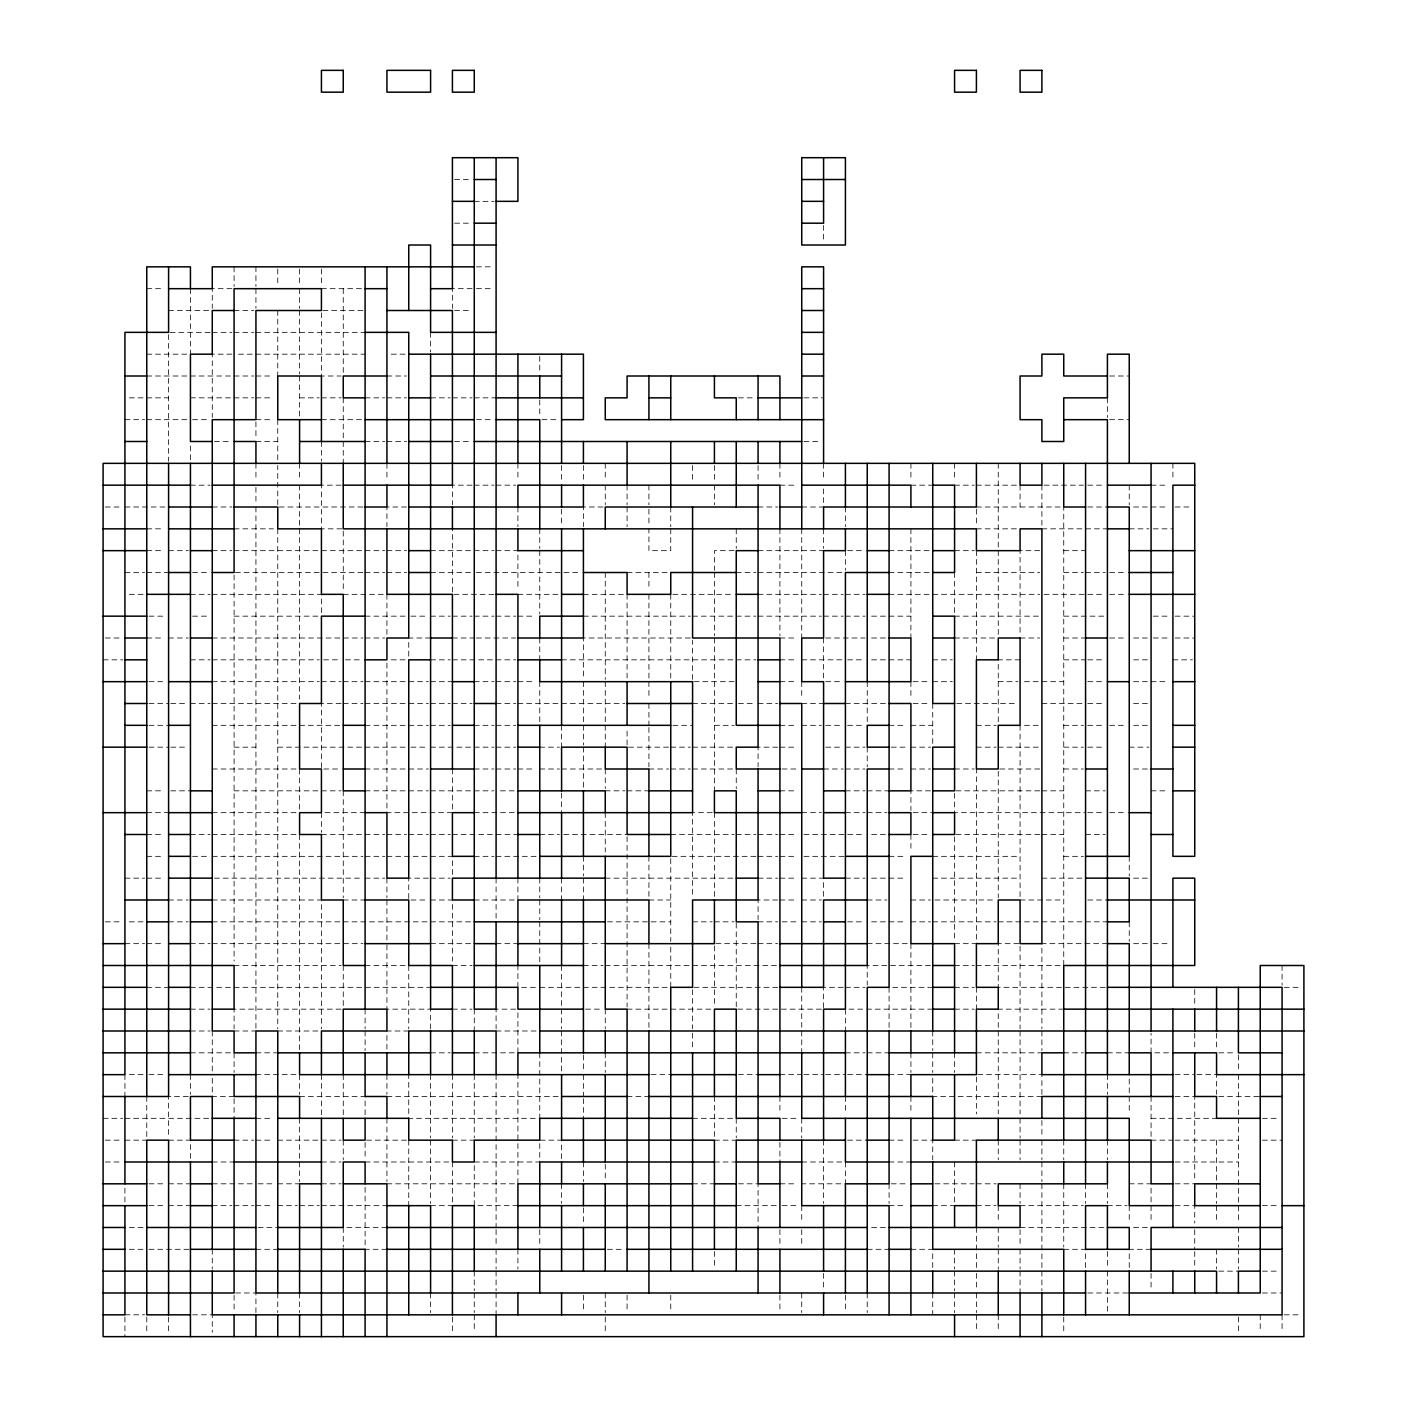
<?xml version="1.0" encoding="UTF-8"?>
<svg xmlns="http://www.w3.org/2000/svg" width="1407" height="1407" viewBox="0 0 1407 1407"><rect width="100%" height="100%" fill="white"/><g stroke="black" fill="none" stroke-linecap="round" stroke-linejoin="round"><path stroke-width="0.75" stroke-dasharray="5 3.75" d="M454.602 179.516L472.066 179.516M474.265 201.342L493.91 201.342M454.602 223.185L472.066 223.185M476.445 266.838L493.91 266.838M146.768 288.681L164.232 288.681M231.909 288.681L212.264 288.681L212.264 308.326M321.429 288.681L362.9 288.681M472.066 288.681L452.421 288.681L452.421 308.326M476.445 288.681L493.91 288.681M168.594 310.507L212.264 310.507M234.09 310.507L253.752 310.507M362.9 310.507L321.429 310.507L321.429 376.003L341.074 376.003M454.602 310.507L472.066 310.507M210.083 332.351L168.594 332.351L168.594 461.162M212.264 332.351L231.909 332.351M234.09 332.351L253.752 332.351M255.933 332.351L365.099 332.351M146.768 354.177L188.239 354.177M231.909 354.177L212.264 354.177L212.264 417.492M238.469 354.177L253.752 354.177M255.933 354.177L365.099 354.177M391.287 354.177L406.57 354.177M146.768 376.003L188.239 376.003M190.437 376.003L231.909 376.003M234.09 376.003L253.752 376.003M255.933 376.003L273.398 376.003M386.925 376.003L406.57 376.003M1109.595 376.003L1129.241 376.003M129.303 397.847L144.587 397.847M146.768 397.847L168.594 397.847M190.437 397.847L231.909 397.847M234.09 397.847L253.752 397.847M255.933 397.847L273.398 397.847M299.585 397.847L319.248 397.847M321.429 397.847L341.074 397.847M365.099 397.847L384.744 397.847M386.925 397.847L406.57 397.847M430.595 397.847L450.24 397.847M452.421 397.847L472.066 397.847M474.265 397.847L496.091 397.847M738.429 397.847L755.893 397.847M803.925 397.847L823.587 397.847M124.924 419.673L144.587 419.673M146.768 419.673L190.437 419.673M192.618 419.673L210.083 419.673M255.933 419.673L273.398 419.673M321.429 419.673L365.099 419.673M476.445 419.673L493.91 419.673M541.941 419.673L559.406 419.673M1109.595 419.673L1129.241 419.673M214.444 441.499L231.909 441.499M255.933 441.499L277.759 441.499M365.099 441.499L384.744 441.499M386.925 441.499L406.57 441.499M454.602 441.499L472.066 441.499M803.925 441.499L821.389 441.499M190.437 485.169L210.083 485.169M341.074 485.169L321.429 485.169L321.429 528.839L343.255 528.839L343.255 589.973M472.066 485.169L452.421 485.169L452.421 504.814M474.265 485.169L493.91 485.169M496.091 485.169L515.736 485.169M779.918 485.169L797.382 485.169M910.909 485.169L932.735 485.169M954.579 485.169L974.224 485.169M976.405 485.169L1020.075 485.169L1020.075 507.012M1044.1 485.169L1083.39 485.169M1087.752 485.169L1105.216 485.169M1151.067 485.169L1168.531 485.169M105.279 507.012L122.743 507.012M124.924 507.012L168.594 507.012M212.264 507.012L231.909 507.012M362.9 507.012L277.759 507.012L277.759 465.524M406.57 507.012L386.925 507.012L386.925 526.658M603.075 507.012L583.413 507.012L583.413 526.658M758.074 507.012L777.737 507.012M801.744 507.012L823.587 507.012L823.587 485.169M976.405 507.012L1061.564 507.012M1087.752 507.012L1107.415 507.012M1133.602 507.012L1148.886 507.012M1151.067 507.012L1168.531 507.012M1175.091 507.012L1192.556 507.012M146.768 528.839L164.232 528.839M234.09 528.839L273.398 528.839M976.405 528.839L1020.075 528.839M1041.901 528.839L1107.415 528.839M1129.241 528.839L1148.886 528.839M1153.248 528.839L1172.91 528.839M146.768 550.665L164.232 550.665M168.594 550.665L188.239 550.665M212.264 550.665L231.909 550.665M234.09 550.665L362.9 550.665M365.099 550.665L384.744 550.665M386.925 550.665L406.57 550.665M430.595 550.665L472.066 550.665M474.265 550.665L493.91 550.665M496.091 550.665L517.917 550.665L517.917 589.973M734.067 550.665L714.422 550.665L714.422 570.327M758.074 550.665L823.587 550.665M847.594 550.665L865.059 550.665M889.083 550.665L932.735 550.665M954.579 550.665L974.224 550.665M1039.72 550.665L1020.075 550.665L1020.075 635.823M1063.745 550.665L1085.571 550.665M124.924 572.508L144.587 572.508M146.768 572.508L168.594 572.508M192.618 572.508L210.083 572.508M362.9 572.508L234.09 572.508L234.09 961.122M365.099 572.508L384.744 572.508M386.925 572.508L406.57 572.508M430.595 572.508L474.265 572.508M476.445 572.508L581.232 572.508M627.082 572.508L668.571 572.508M736.248 572.508L755.893 572.508M758.074 572.508L845.414 572.508M889.083 572.508L932.735 572.508M976.405 572.508L1039.72 572.508M1063.745 572.508L1083.39 572.508M1085.571 572.508L1105.216 572.508M1109.595 572.508L1127.06 572.508M129.303 594.334L144.587 594.334M190.437 594.334L210.083 594.334M212.264 594.334L321.429 594.334L321.429 613.98M343.255 594.334L384.744 594.334M493.91 594.334L452.421 594.334L452.421 528.839M517.917 594.334L561.586 594.334M583.413 594.334L624.901 594.334M672.933 594.334L734.067 594.334M758.074 594.334L821.389 594.334M823.587 594.334L843.233 594.334M845.414 594.334L865.059 594.334M889.083 594.334L1039.72 594.334M1044.1 594.334L1085.571 594.334M1087.752 594.334L1105.216 594.334M1109.595 594.334L1127.06 594.334M148.949 616.16L164.232 616.16M192.618 616.16L210.083 616.16M234.09 616.16L319.248 616.16M365.099 616.16L408.751 616.16M410.95 616.16L428.414 616.16M430.595 616.16L450.24 616.16M452.421 616.16L472.066 616.16M474.265 616.16L493.91 616.16M496.091 616.16L515.736 616.16M517.917 616.16L535.381 616.16M583.413 616.16L690.397 616.16M692.578 616.16L734.067 616.16M736.248 616.16L755.893 616.16M758.074 616.16L821.389 616.16M823.587 616.16L843.233 616.16M845.414 616.16L865.059 616.16M871.619 616.16L886.902 616.16M889.083 616.16L910.909 616.16M954.579 616.16L1039.72 616.16M1063.745 616.16L1105.216 616.16M1153.248 616.16L1168.531 616.16M1175.091 616.16L1194.736 616.16M105.279 638.004L122.743 638.004M146.768 638.004L164.232 638.004M168.594 638.004L188.239 638.004M212.264 638.004L362.9 638.004M365.099 638.004L384.744 638.004M430.595 638.004L408.751 638.004L408.751 657.649M452.421 638.004L474.265 638.004M476.445 638.004L515.736 638.004M690.397 638.004L583.413 638.004L583.413 679.475M779.918 638.004L797.382 638.004M825.768 638.004L865.059 638.004M871.619 638.004L886.902 638.004M954.579 638.004L996.05 638.004M1020.075 638.004L1039.72 638.004M1063.745 638.004L1085.571 638.004M1109.595 638.004L1127.06 638.004M1133.602 638.004L1151.067 638.004M1153.248 638.004L1168.531 638.004M1175.091 638.004L1194.736 638.004M103.098 659.83L122.743 659.83M190.437 659.83L210.083 659.83M212.264 659.83L319.248 659.83M323.61 659.83L341.074 659.83M345.436 659.83L362.9 659.83M391.287 659.83L408.751 659.83M430.595 659.83L450.24 659.83M452.421 659.83L493.91 659.83M496.091 659.83L515.736 659.83M561.586 659.83L734.067 659.83M736.248 659.83L755.893 659.83M779.918 659.83L797.382 659.83M801.744 659.83L845.414 659.83M847.594 659.83L865.059 659.83M871.619 659.83L886.902 659.83M889.083 659.83L910.909 659.83M932.735 659.83L952.398 659.83M1020.075 659.83L998.249 659.83L998.249 723.145M1063.745 659.83L1085.571 659.83M1087.752 659.83L1105.216 659.83M1133.602 659.83L1148.886 659.83M1172.91 659.83L1192.556 659.83M148.949 681.674L164.232 681.674M212.264 681.674L319.248 681.674M321.429 681.674L341.074 681.674M343.255 681.674L362.9 681.674M365.099 681.674L428.414 681.674M430.595 681.674L452.421 681.674M474.265 681.674L493.91 681.674M496.091 681.674L515.736 681.674M517.917 681.674L535.381 681.674M734.067 681.674L692.578 681.674L692.578 640.185M779.918 681.674L797.382 681.674M825.768 681.674L843.233 681.674M913.09 681.674L930.555 681.674M932.735 681.674L952.398 681.674M998.249 681.674L1017.894 681.674M1024.437 681.674L1039.72 681.674M1041.901 681.674L1063.745 681.674M1087.752 681.674L1105.216 681.674M1133.602 681.674L1148.886 681.674M1151.067 681.674L1168.531 681.674M148.949 703.5L168.594 703.5M170.775 703.5L188.239 703.5M190.437 703.5L210.083 703.5M212.264 703.5L299.585 703.5M341.074 703.5L321.429 703.5L321.429 768.996L341.074 768.996M343.255 703.5L362.9 703.5M365.099 703.5L428.414 703.5M430.595 703.5L450.24 703.5M452.421 703.5L472.066 703.5M496.091 703.5L515.736 703.5M517.917 703.5L559.406 703.5M561.586 703.5L624.901 703.5M692.578 703.5L736.248 703.5M738.429 703.5L755.893 703.5M758.074 703.5L777.737 703.5M801.744 703.5L823.587 703.5M845.414 703.5L886.902 703.5M913.09 703.5L930.555 703.5M956.76 703.5L1017.894 703.5M1041.901 703.5L1083.39 703.5M1087.752 703.5L1105.216 703.5M1133.602 703.5L1148.886 703.5M148.949 725.326L168.594 725.326M212.264 725.326L297.405 725.326M299.585 725.326L343.255 725.326M365.099 725.326L428.414 725.326M430.595 725.326L450.24 725.326M474.265 725.326L493.91 725.326M496.091 725.326L515.736 725.326M672.933 725.326L692.578 725.326M714.422 725.326L734.067 725.326M779.918 725.326L797.382 725.326M801.744 725.326L821.389 725.326M825.768 725.326L843.233 725.326M847.594 725.326L865.059 725.326M889.083 725.326L906.548 725.326M910.909 725.326L932.735 725.326M976.405 725.326L996.05 725.326M1024.437 725.326L1039.72 725.326M1063.745 725.326L1083.39 725.326M1087.752 725.326L1105.216 725.326M1109.595 725.326L1127.06 725.326M1133.602 725.326L1148.886 725.326M148.949 747.17L168.594 747.17M170.775 747.17L188.239 747.17M234.09 747.17L255.933 747.17M277.759 747.17L362.9 747.17M365.099 747.17L408.751 747.17M410.95 747.17L428.414 747.17M430.595 747.17L493.91 747.17M496.091 747.17L515.736 747.17M539.76 747.17L559.406 747.17M668.571 747.17L627.082 747.17L627.082 727.525M670.752 747.17L690.397 747.17M692.578 747.17L734.067 747.17M777.737 747.17L758.074 747.17L758.074 766.815M779.918 747.17L797.382 747.17M825.768 747.17L843.233 747.17M845.414 747.17L865.059 747.17M891.264 747.17L906.548 747.17M910.909 747.17L930.555 747.17M976.405 747.17L996.05 747.17M998.249 747.17L1039.72 747.17M1063.745 747.17L1083.39 747.17M1087.752 747.17L1105.216 747.17M1129.241 747.17L1148.886 747.17M212.264 768.996L299.585 768.996L299.585 810.485M365.099 768.996L428.414 768.996M474.265 768.996L493.91 768.996M496.091 768.996L515.736 768.996M517.917 768.996L535.381 768.996M539.76 768.996L559.406 768.996M561.586 768.996L605.256 768.996L605.256 788.641M648.926 768.996L668.571 768.996M670.752 768.996L690.397 768.996M692.578 768.996L736.248 768.996L736.248 788.641M782.099 768.996L797.382 768.996M823.587 768.996L843.233 768.996M845.414 768.996L865.059 768.996M889.083 768.996L906.548 768.996M910.909 768.996L930.555 768.996M954.579 768.996L974.224 768.996M1039.72 768.996L998.249 768.996L998.249 897.807M1063.745 768.996L1083.39 768.996M1133.602 768.996L1148.886 768.996M146.768 790.84L164.232 790.84M170.775 790.84L190.437 790.84M234.09 790.84L319.248 790.84M321.429 790.84L341.074 790.84M365.099 790.84L406.57 790.84M408.751 790.84L428.414 790.84M430.595 790.84L472.066 790.84M474.265 790.84L493.91 790.84M500.452 790.84L515.736 790.84M605.256 790.84L624.901 790.84M627.082 790.84L648.926 790.84M779.918 790.84L797.382 790.84M845.414 790.84L865.059 790.84M867.24 790.84L889.083 790.84M930.555 790.84L910.909 790.84L910.909 810.485M1039.72 790.84L954.579 790.84L954.579 812.666L1085.571 812.666M1041.901 790.84L1063.745 790.84M1085.571 790.84L1105.216 790.84M1151.067 790.84L1168.531 790.84M146.768 812.666L168.594 812.666M212.264 812.666L299.585 812.666M365.099 812.666L321.429 812.666L321.429 832.311M474.265 812.666L517.917 812.666M712.241 812.666L692.578 812.666L692.578 897.807M801.744 812.666L821.389 812.666M845.414 812.666L865.059 812.666M867.24 812.666L886.902 812.666M913.09 812.666L932.735 812.666M1087.752 812.666L1105.216 812.666M1109.595 812.666L1127.06 812.666M146.768 834.492L164.232 834.492M190.437 834.492L210.083 834.492M212.264 834.492L299.585 834.492L299.585 1052.823M321.429 834.492L384.744 834.492M386.925 834.492L406.57 834.492M408.751 834.492L428.414 834.492M430.595 834.492L450.24 834.492M452.421 834.492L517.917 834.492M539.76 834.492L559.406 834.492M563.767 834.492L627.082 834.492M670.752 834.492L734.067 834.492M736.248 834.492L755.893 834.492M758.074 834.492L777.737 834.492M779.918 834.492L797.382 834.492M803.925 834.492L865.059 834.492M871.619 834.492L886.902 834.492M913.09 834.492L930.555 834.492M1039.72 834.492L954.579 834.492L954.579 941.476M1041.901 834.492L1063.745 834.492M1085.571 834.492L1105.216 834.492M146.768 856.335L164.232 856.335M192.618 856.335L210.083 856.335M212.264 856.335L362.9 856.335M365.099 856.335L384.744 856.335M386.925 856.335L428.414 856.335M430.595 856.335L452.421 856.335L452.421 875.981M474.265 856.335L493.91 856.335M496.091 856.335L539.76 856.335M755.893 856.335L670.752 856.335L670.752 941.476M758.074 856.335L777.737 856.335M779.918 856.335L797.382 856.335M803.925 856.335L845.414 856.335M889.083 856.335L906.548 856.335M932.735 856.335L1020.075 856.335M1063.745 856.335L1083.39 856.335M124.924 878.161L144.587 878.161M146.768 878.161L164.232 878.161M214.444 878.161L362.9 878.161M365.099 878.161L384.744 878.161M428.414 878.161L408.751 878.161L408.751 899.988L428.414 899.988M430.595 878.161L450.24 878.161M605.256 878.161L736.248 878.161M758.074 878.161L777.737 878.161M779.918 878.161L797.382 878.161M801.744 878.161L823.587 878.161L823.587 897.807M845.414 878.161L865.059 878.161M871.619 878.161L886.902 878.161M889.083 878.161L906.548 878.161M932.735 878.161L1020.075 878.161M1041.901 878.161L1085.571 878.161M1133.602 878.161L1151.067 878.161M168.594 899.988L188.239 899.988M212.264 899.988L321.429 899.988L321.429 1028.816M343.255 899.988L365.099 899.988M430.595 899.988L452.421 899.988L452.421 961.122M474.265 899.988L515.736 899.988M648.926 899.988L670.752 899.988M777.737 899.988L758.074 899.988L758.074 919.65M779.918 899.988L797.382 899.988M801.744 899.988L821.389 899.988M867.24 899.988L886.902 899.988M910.909 899.988L930.555 899.988M934.934 899.988L996.05 899.988M1020.075 899.988L1063.745 899.988M1087.752 899.988L1107.415 899.988M105.279 921.831L122.743 921.831M129.303 921.831L144.587 921.831M168.594 921.831L188.239 921.831M212.264 921.831L341.074 921.831M343.255 921.831L428.414 921.831M430.595 921.831L472.066 921.831M607.437 921.831L670.752 921.831M692.578 921.831L712.241 921.831M714.422 921.831L734.067 921.831M758.074 921.831L777.737 921.831M782.099 921.831L797.382 921.831M801.744 921.831L821.389 921.831M847.594 921.831L865.059 921.831M871.619 921.831L886.902 921.831M889.083 921.831L906.548 921.831M910.909 921.831L930.555 921.831M932.735 921.831L996.05 921.831M998.249 921.831L1083.39 921.831M1085.571 921.831L1107.415 921.831M124.924 943.657L144.587 943.657M146.768 943.657L164.232 943.657M190.437 943.657L210.083 943.657M212.264 943.657L362.9 943.657M430.595 943.657L472.066 943.657M496.091 943.657L517.917 943.657M583.413 943.657L605.256 943.657M755.893 943.657L714.422 943.657L714.422 1006.972M758.074 943.657L777.737 943.657M867.24 943.657L910.909 943.657L910.909 1028.816M954.579 943.657L976.405 943.657L976.405 768.996M1107.415 943.657L1041.901 943.657L1041.901 1028.816M1133.602 943.657L1151.067 943.657M1153.248 943.657L1168.531 943.657M234.09 965.501L341.074 965.501M365.099 965.501L408.751 965.501L408.751 1028.816M452.421 965.501L472.066 965.501M583.413 965.501L603.075 965.501M605.256 965.501L777.737 965.501M930.555 965.501L867.24 965.501L867.24 985.146M954.579 965.501L974.224 965.501M976.405 965.501L1063.745 965.501L1063.745 507.012M146.768 987.327L168.594 987.327M190.437 987.327L430.595 987.327M535.381 987.327L517.917 987.327L517.917 965.501M539.76 987.327L581.232 987.327M583.413 987.327L670.752 987.327L670.752 943.657M777.737 987.327L692.578 987.327L692.578 1028.816M843.233 987.327L823.587 987.327L823.587 1009.153M845.414 987.327L865.059 987.327M932.735 987.327L889.083 987.327L889.083 1030.997M954.579 987.327L974.224 987.327M1105.216 987.327L998.249 987.327L998.249 943.657L1020.075 943.657L1020.075 1028.816M1284.257 987.327L1301.721 987.327M190.437 1009.153L210.083 1009.153M341.074 1009.153L234.09 1009.153L234.09 1028.816M452.421 1009.153L472.066 1009.153M515.736 1009.153L496.091 1009.153L496.091 1028.816M585.611 1009.153L603.075 1009.153M627.082 1009.153L712.241 1009.153M821.389 1009.153L736.248 1009.153L736.248 921.831M932.735 1009.153L845.414 1009.153L845.414 1030.997M954.579 1009.153L974.224 1009.153M1063.745 1009.153L998.249 1009.153L998.249 1028.816M190.437 1030.997L210.083 1030.997M234.09 1030.997L255.933 1030.997M277.759 1030.997L321.429 1030.997M408.751 1030.997L386.925 1030.997L386.925 1050.642M496.091 1030.997L539.76 1030.997M190.437 1052.823L234.09 1052.823L234.09 1072.468M255.933 1052.823L277.759 1052.823M430.595 1052.823L450.24 1052.823M474.265 1052.823L517.917 1052.823L517.917 1009.153M845.414 1052.823L865.059 1052.823M867.24 1052.823L889.083 1052.823M976.405 1052.823L1041.901 1052.823M1063.745 1052.823L1083.39 1052.823M1107.415 1052.823L1129.241 1052.823M1168.531 1052.823L1151.067 1052.823L1151.067 1033.178M1218.761 1052.823L1236.225 1052.823M129.303 1074.649L144.587 1074.649M148.949 1074.649L164.232 1074.649M255.933 1074.649L299.585 1074.649L299.585 1094.312M651.107 1074.649L670.752 1074.649M738.429 1074.649L758.074 1074.649M779.918 1074.649L801.744 1074.649M803.925 1074.649L823.587 1074.649M825.768 1074.649L845.414 1074.649M847.594 1074.649L867.24 1074.649M889.083 1074.649L910.909 1074.649M1175.091 1074.649L1194.736 1074.649M1196.917 1074.649L1216.563 1074.649L1216.563 1094.312M188.239 1096.493L168.594 1096.493L168.594 1137.964M234.09 1096.493L212.264 1096.493L212.264 1074.649M299.585 1096.493L365.099 1096.493L365.099 1118.319M386.925 1096.493L561.586 1096.493M627.082 1096.493L648.926 1096.493M1041.901 1096.493L932.735 1096.493L932.735 1074.649M1175.091 1096.493L1194.736 1096.493L1194.736 1181.634M1218.761 1096.493L1260.232 1096.493M103.098 1118.319L122.743 1118.319M124.924 1118.319L212.264 1118.319M255.933 1118.319L273.398 1118.319M692.578 1118.319L736.248 1118.319L736.248 1137.964M782.099 1118.319L797.382 1118.319M1151.067 1118.319L1216.563 1118.319M1262.413 1118.319L1277.697 1118.319M105.279 1140.162L122.743 1140.162M124.924 1140.162L146.768 1140.162M168.594 1140.162L190.437 1140.162L190.437 1161.989M234.09 1140.162L253.752 1140.162M255.933 1140.162L273.398 1140.162M277.759 1140.162L341.074 1140.162M406.57 1140.162L365.099 1140.162L365.099 1159.808M452.421 1140.162L474.265 1140.162M714.422 1140.162L736.248 1140.162M847.594 1140.162L867.24 1140.162M889.083 1140.162L906.548 1140.162M913.09 1140.162L932.735 1140.162L932.735 1159.808M954.579 1140.162L976.405 1140.162M1151.067 1140.162L1172.91 1140.162M1175.091 1140.162L1238.406 1140.162M1262.413 1140.162L1282.076 1140.162M105.279 1161.989L122.743 1161.989M212.264 1161.989L234.09 1161.989M321.429 1161.989L341.074 1161.989M365.099 1161.989L450.24 1161.989M714.422 1161.989L736.248 1161.989M801.744 1161.989L845.414 1161.989L845.414 1183.815L801.744 1183.815M889.083 1161.989L910.909 1161.989M1175.091 1161.989L1238.406 1161.989M148.949 1183.815L164.232 1183.815M168.594 1183.815L190.437 1183.815M212.264 1183.815L234.09 1183.815M238.469 1183.815L253.752 1183.815M258.114 1183.815L273.398 1183.815M277.759 1183.815L299.585 1183.815M321.429 1183.815L341.074 1183.815M386.925 1183.815L517.917 1183.815L517.917 1074.649M692.578 1183.815L714.422 1183.815M738.429 1183.815L758.074 1183.815L758.074 1227.484M779.918 1183.815L797.382 1183.815M891.264 1183.815L906.548 1183.815M934.934 1183.815L974.224 1183.815M976.405 1183.815L996.05 1183.815M1129.241 1183.815L1151.067 1183.815M1175.091 1183.815L1194.736 1183.815M148.949 1205.658L164.232 1205.658M168.594 1205.658L190.437 1205.658M212.264 1205.658L231.909 1205.658M234.09 1205.658L253.752 1205.658M255.933 1205.658L273.398 1205.658M277.759 1205.658L297.405 1205.658M299.585 1205.658L319.248 1205.658M321.429 1205.658L386.925 1205.658M430.595 1205.658L452.421 1205.658M517.917 1205.658L474.265 1205.658L474.265 1161.989L539.76 1161.989L539.76 1140.162L561.586 1140.162L561.586 1161.989M736.248 1205.658L779.918 1205.658M782.099 1205.658L797.382 1205.658M889.083 1205.658L906.548 1205.658M932.735 1205.658L954.579 1205.658M976.405 1205.658L996.05 1205.658M1020.075 1205.658L1083.39 1205.658M1107.415 1205.658L1127.06 1205.658M1175.091 1205.658L1194.736 1205.658L1194.736 1223.123M1262.413 1205.658L1277.697 1205.658M129.303 1227.484L144.587 1227.484M258.114 1227.484L277.759 1227.484M386.925 1227.484L343.255 1227.484L343.255 1247.13M871.619 1227.484L889.083 1227.484M1020.075 1227.484L1107.415 1227.484M1133.602 1227.484L1151.067 1227.484M129.303 1249.31L146.768 1249.31M148.949 1249.31L190.437 1249.31M255.933 1249.31L277.759 1249.31M386.925 1249.31L365.099 1249.31L365.099 1183.815M607.437 1249.31L624.901 1249.31M867.24 1249.31L889.083 1249.31M910.909 1249.31L932.735 1249.31L932.735 1268.973M1063.745 1249.31L1085.571 1249.31L1085.571 1268.973M1151.067 1249.31L1129.241 1249.31L1129.241 1268.973M1218.761 1271.154L1238.406 1271.154M1262.413 1271.154L1277.697 1271.154M1087.752 1292.98L1129.241 1292.98M1262.413 1292.98L1282.076 1292.98M124.924 1314.824L144.587 1314.824M192.618 1314.824L212.264 1314.824L212.264 1332.288M1284.257 1314.824L1301.721 1314.824M1282.076 965.501L1282.076 985.146M1282.076 1314.824L1282.076 1332.288M1260.232 1314.824L1260.232 1332.288M1238.406 1055.004L1238.406 1072.468M1238.406 1074.649L1238.406 1223.123M1238.406 1227.484L1238.406 1247.13M1238.406 1249.31L1238.406 1268.973M1238.406 1317.005L1238.406 1332.288M1216.563 1033.178L1216.563 1050.642M1216.563 1140.162L1216.563 1181.634M1216.563 1183.815L1216.563 1203.477M1216.563 1205.658L1216.563 1223.123M1216.563 1249.31L1216.563 1268.973M1194.736 989.508L1194.736 1006.972M1194.736 1033.178L1194.736 1050.642M1194.736 1229.665L1194.736 1249.31M1194.736 1251.509L1194.736 1268.973M1172.91 463.343L1172.91 480.807M1151.067 1096.493L1151.067 1137.964M1151.067 1188.194L1151.067 1203.477M1151.067 1205.658L1151.067 1223.123M1151.067 1273.335L1151.067 1290.799M1129.241 485.169L1129.241 504.814M1129.241 856.335L1129.241 875.981M1129.241 921.831L1129.241 941.476M1129.241 1079.028L1129.241 1094.312M1129.241 1096.493L1129.241 1113.957M1129.241 1205.658L1129.241 1223.123M1107.415 397.847L1107.415 417.492M1107.415 1074.649L1107.415 1094.312M1107.415 1140.162L1107.415 1159.808M1107.415 1183.815L1107.415 1203.477M1107.415 1251.509L1107.415 1268.973M1107.415 1271.154L1107.415 1314.824M1085.571 1183.815L1085.571 1203.477M1063.745 1140.162L1063.745 1159.808M1063.745 1183.815L1063.745 1247.13M1063.745 1317.005L1063.745 1332.288M1041.901 485.169L1041.901 526.658M1041.901 1030.997L1041.901 1050.642M1041.901 1094.312L1041.901 1074.649L976.405 1074.649L976.405 1113.957M1041.901 1120.5L1041.901 1137.964M1041.901 1140.162L1041.901 1159.808M1041.901 1161.989L1041.901 1181.634M1041.901 1183.815L1041.901 1268.973M1041.901 1271.154L1041.901 1290.799M1020.075 725.326L1020.075 897.807M1020.075 1030.997L1020.075 1113.957M1020.075 1118.319L1020.075 1137.964M1020.075 1140.162L1020.075 1159.808M1020.075 1183.815L1020.075 1203.477M1020.075 1229.665L1020.075 1247.13M1020.075 1249.31L1020.075 1268.973M1020.075 1271.154L1020.075 1292.98M998.249 463.343L998.249 548.484M998.249 550.665L998.249 638.004M998.249 1030.997L998.249 1113.957M998.249 1140.162L998.249 1159.808M998.249 1205.658L998.249 1223.123M998.249 1227.484L998.249 1247.13M998.249 1249.31L998.249 1268.973M998.249 1314.824L998.249 1332.288M976.405 509.193L976.405 526.658M976.405 550.665L976.405 659.83M976.405 987.327L976.405 1009.153M976.405 1227.484L976.405 1268.973M976.405 1273.335L976.405 1290.799M976.405 1292.98L976.405 1312.625M976.405 1314.824L976.405 1332.288M954.579 463.343L954.579 480.807M954.579 572.508L954.579 613.98M954.579 1052.823L954.579 1072.468M954.579 1161.989L954.579 1203.477M954.579 1249.31L954.579 1268.973M954.579 1271.154L954.579 1290.799M954.579 1292.98L954.579 1312.625M932.735 703.5L932.735 744.989M932.735 1030.997L932.735 1050.642M932.735 1052.823L932.735 1072.468M932.735 1292.98L932.735 1314.824M910.909 463.343L910.909 480.807M910.909 528.839L910.909 638.004M910.909 681.674L910.909 699.138M910.909 834.492L910.909 851.956M910.909 1052.823L910.909 1072.468M910.909 1096.493L910.909 1113.957M889.083 1183.815L889.083 1203.477M867.24 681.674L867.24 725.326M867.24 747.17L867.24 766.815M867.24 1292.98L867.24 1312.625M845.414 507.012L845.414 526.658M845.414 550.665L845.414 570.327M845.414 1096.493L845.414 1113.957M845.414 1295.161L845.414 1312.625M823.587 225.366L823.587 242.831M823.587 463.343L823.587 480.807M823.587 528.839L823.587 548.484M823.587 638.004L823.587 679.475M823.587 1140.162L823.587 1203.477M823.587 1273.335L823.587 1290.799M801.744 528.839L801.744 638.004M801.744 681.674L801.744 699.138M801.744 987.327L801.744 1028.816M801.744 1030.997L801.744 1052.823M801.744 1118.319L801.744 1137.964M801.744 1205.658L801.744 1223.123M801.744 1229.665L801.744 1247.13M801.744 1292.98L801.744 1312.625M779.918 463.343L779.918 480.807M779.918 528.839L779.918 635.823M779.918 1096.493L779.918 1113.957M779.918 1142.343L779.918 1161.989M779.918 1229.665L779.918 1247.13M779.918 1295.161L779.918 1312.625M758.074 465.524L758.074 480.807M736.248 528.839L736.248 548.484M714.422 465.524L714.422 480.807M714.422 485.169L714.422 504.814M714.422 572.508L714.422 635.823M714.422 638.004L714.422 790.84M714.422 812.666L714.422 899.988M714.422 1096.493L714.422 1137.964M714.422 1251.509L714.422 1268.973M692.578 465.524L692.578 480.807M692.578 1033.178L692.578 1050.642M670.752 507.012L670.752 526.658M670.752 528.839L670.752 550.665L648.926 550.665L648.926 528.839M670.752 594.334L670.752 679.475M670.752 1295.161L670.752 1312.625M648.926 485.169L648.926 504.814M648.926 509.193L648.926 526.658M648.926 572.508L648.926 589.973M648.926 594.334L648.926 679.475M648.926 681.674L648.926 699.138M648.926 703.5L648.926 725.326M648.926 727.525L648.926 766.815M648.926 856.335L648.926 897.807M648.926 943.657L648.926 1028.816M627.082 485.169L627.082 504.814M627.082 507.012L627.082 526.658M627.082 594.334L627.082 679.475M627.082 836.673L627.082 1006.972M627.082 1295.161L627.082 1312.625M605.256 463.343L605.256 480.807M605.256 485.169L605.256 504.814M605.256 572.508L605.256 679.475M605.256 681.674L605.256 723.145M605.256 725.326L605.256 747.17M605.256 812.666L605.256 851.956M605.256 1009.153L605.256 1028.816M605.256 1052.823L605.256 1072.468M605.256 1164.169L605.256 1181.634M605.256 1292.98L605.256 1312.625M605.256 1317.005L605.256 1332.288M583.413 465.524L583.413 480.807M583.413 681.674L583.413 723.145M583.413 725.326L583.413 744.989M583.413 747.17L583.413 788.641M583.413 856.335L583.413 875.981M583.413 878.161L583.413 899.988M583.413 1055.004L583.413 1072.468M583.413 1074.649L583.413 1096.493M583.413 1098.674L583.413 1118.319M583.413 1161.989L583.413 1181.634M583.413 1207.839L583.413 1223.123M583.413 1295.161L583.413 1312.625M561.586 465.524L561.586 480.807M561.586 509.193L561.586 526.658M561.586 725.326L561.586 747.17M561.586 793.02L561.586 812.666M561.586 878.161L561.586 899.988M561.586 965.501L561.586 1006.972M561.586 1009.153L561.586 1028.816M561.586 1030.997L561.586 1074.649M561.586 1183.815L561.586 1203.477M539.76 356.358L539.76 373.822M539.76 400.028L539.76 417.492M539.76 528.839L539.76 548.484M539.76 550.665L539.76 613.98M539.76 638.004L539.76 659.83M539.76 681.674L539.76 723.145M539.76 878.161L539.76 897.807M539.76 899.988L539.76 919.65M539.76 921.831L539.76 965.501M539.76 1052.823L539.76 1118.319L408.751 1118.319L408.751 1074.649M539.76 1229.665L539.76 1247.13M517.917 463.343L517.917 480.807M517.917 507.012L517.917 526.658M517.917 878.161L517.917 899.988M517.917 1249.31L517.917 1268.973M496.091 878.161L496.091 921.831M496.091 1074.649L496.091 1227.484M496.091 1229.665L496.091 1247.13M496.091 1249.31L496.091 1268.973M496.091 1271.154L496.091 1290.799M496.091 1292.98L496.091 1314.824M474.265 1009.153L474.265 1030.997M474.265 1074.649L474.265 1137.964M474.265 1271.154L474.265 1290.799M474.265 1292.98L474.265 1312.625M474.265 1314.824L474.265 1332.288M452.421 768.996L452.421 812.666L386.925 812.666L386.925 659.83M452.421 1074.649L452.421 1137.964M452.421 1161.989L452.421 1203.477M452.421 1317.005L452.421 1332.288M430.595 332.351L430.595 351.996M430.595 1028.816L430.595 1009.153L386.925 1009.153L386.925 943.657M430.595 1074.649L430.595 1137.964M430.595 1140.162L430.595 1203.477M430.595 1292.98L430.595 1312.625M408.751 1140.162L408.751 1205.658M386.925 463.343L386.925 480.807M386.925 594.334L386.925 638.004M386.925 878.161L386.925 897.807M386.925 899.988L386.925 941.476M386.925 1074.649L386.925 1094.312M386.925 1118.319L386.925 1181.634M365.099 1009.153L365.099 1028.816M365.099 1030.997L365.099 1050.642M343.255 288.681L343.255 376.003M343.255 397.847L343.255 463.343M343.255 790.84L343.255 897.807M343.255 965.501L343.255 1006.972M343.255 1074.649L343.255 1118.319M343.255 1140.162L343.255 1159.808M321.429 269.036L321.429 286.5M321.429 441.499L321.429 461.162M321.429 1074.649L321.429 1118.319M299.585 269.036L299.585 286.5M299.585 288.681L299.585 308.326M299.585 310.507L299.585 373.822M299.585 376.003L299.585 417.492M299.585 463.343L299.585 480.807M299.585 485.169L299.585 526.658M299.585 528.839L299.585 699.138M299.585 1118.319L299.585 1159.808M299.585 1161.989L299.585 1181.634M299.585 1292.98L299.585 1312.625M277.759 269.036L277.759 286.5M277.759 310.507L277.759 376.003M277.759 419.673L277.759 463.343M277.759 528.839L277.759 1028.816M277.759 1292.98L277.759 1312.625M255.933 266.838L255.933 286.5M255.933 288.681L255.933 308.326M255.933 421.854L255.933 439.318M255.933 463.343L255.933 480.807M255.933 487.35L255.933 504.814M255.933 507.012L255.933 1028.816M255.933 1312.625L255.933 1292.98L234.09 1292.98L234.09 1312.625M234.09 266.838L234.09 286.5M234.09 1098.674L234.09 1118.319M212.264 1030.997L212.264 1072.468M212.264 1249.31L212.264 1268.973M190.437 288.681L190.437 354.177M190.437 445.878L190.437 461.162M190.437 1074.649L190.437 1094.312M168.594 1317.005L168.594 1332.288M146.768 1096.493L146.768 1137.964M146.768 1317.005L146.768 1332.288M124.924 1074.649L124.924 1096.493M124.924 1188.194L124.924 1203.477M124.924 1317.005L124.924 1336.65"/><path stroke-width="1.5" d="M474.265 179.516L496.091 179.516M801.744 179.516L845.414 179.516M452.421 201.342L474.265 201.342M496.091 201.342L517.917 201.342L517.917 157.69L452.421 157.69L452.421 288.681L430.595 288.681M801.744 201.342L823.587 201.342M474.265 223.185L496.091 223.185M801.744 223.185L823.587 223.185L823.587 157.69M452.421 245.011L496.091 245.011M474.265 266.838L212.264 266.838L212.264 288.681L168.594 288.681M365.099 288.681L386.925 288.681M801.744 288.681L823.587 288.681M234.09 310.507L212.264 310.507L212.264 354.177L190.437 354.177L190.437 441.499L212.264 441.499M386.925 310.507L452.421 310.507L452.421 485.169L343.255 485.169M801.744 310.507L823.587 310.507M365.099 332.351L408.751 332.351L408.751 638.004L386.925 638.004L386.925 659.83L365.099 659.83M496.091 332.351L430.595 332.351L430.595 245.011L408.751 245.011L408.751 310.507M801.744 332.351L823.587 332.351M408.751 354.177L583.413 354.177L583.413 419.673L561.586 419.673M801.744 354.177L823.587 354.177M124.924 376.003L146.768 376.003M386.925 376.003L343.255 376.003L343.255 397.847L365.099 397.847M430.595 376.003L561.586 376.003M801.744 376.003L823.587 376.003M1107.415 376.003L1063.745 376.003L1063.745 354.177L1041.901 354.177L1041.901 376.003L1020.075 376.003L1020.075 419.673L1041.901 419.673L1041.901 441.499L1063.745 441.499L1063.745 397.847L1107.415 397.847L1107.415 354.177L1129.241 354.177L1129.241 463.343M408.751 397.847L430.595 397.847M496.091 397.847L583.413 397.847M648.926 397.847L670.752 397.847M758.074 397.847L801.744 397.847M321.429 419.673L277.759 419.673L277.759 376.003L321.429 376.003L321.429 441.499M365.099 419.673L474.265 419.673M496.091 419.673L539.76 419.673L539.76 528.839M823.587 419.673L605.256 419.673L605.256 397.847L627.082 397.847L627.082 376.003L779.918 376.003L779.918 419.673M1063.745 419.673L1107.415 419.673L1107.415 1074.649M124.924 441.499L146.768 441.499M234.09 441.499L255.933 441.499L255.933 463.343M299.585 441.499L365.099 441.499M408.751 441.499L452.421 441.499M474.265 441.499L801.744 441.499M103.098 485.169L190.437 485.169M212.264 485.169L321.429 485.169L321.429 463.343M801.744 485.169L910.909 485.169L910.909 507.012M932.735 485.169L954.579 485.169L954.579 572.508L932.735 572.508M1107.415 485.169L1151.067 485.169M1194.736 485.169L1172.91 485.169L1172.91 856.335L1194.736 856.335L1194.736 463.343L103.098 463.343L103.098 1336.65L1303.902 1336.65L1303.902 965.501L1260.232 965.501L1260.232 1292.98L1129.241 1292.98M168.594 507.012L212.264 507.012M234.09 507.012L277.759 507.012L277.759 528.839L321.429 528.839L321.429 594.334L343.255 594.334L343.255 790.84L365.099 790.84M365.099 507.012L386.925 507.012L386.925 485.169M408.751 507.012L583.413 507.012L583.413 485.169M758.074 507.012L605.256 507.012L605.256 528.839M779.918 507.012L801.744 507.012M1085.571 507.012L1063.745 507.012L1063.745 463.343M1107.415 507.012L1129.241 507.012L1129.241 856.335L1085.571 856.335M103.098 528.839L146.768 528.839M168.594 528.839L234.09 528.839M1107.415 528.839L1129.241 528.839M103.098 550.665L146.768 550.665M190.437 550.665L212.264 550.665M408.751 550.665L430.595 550.665M583.413 550.665L517.917 550.665L517.917 528.839M758.074 550.665L736.248 550.665L736.248 725.326L779.918 725.326M867.24 550.665L889.083 550.665M932.735 550.665L954.579 550.665M1129.241 550.665L1194.736 550.665M168.594 572.508L190.437 572.508M212.264 572.508L234.09 572.508L234.09 288.681L321.429 288.681L321.429 310.507L255.933 310.507L255.933 419.673L212.264 419.673L212.264 1030.997L234.09 1030.997L234.09 1052.823L255.933 1052.823M408.751 572.508L430.595 572.508M583.413 572.508L627.082 572.508L627.082 594.334L670.752 594.334L670.752 572.508L736.248 572.508M889.083 572.508L845.414 572.508L845.414 1009.153L823.587 1009.153L823.587 1140.162M1129.241 572.508L1172.91 572.508M146.768 594.334L190.437 594.334M496.091 594.334L517.917 594.334L517.917 878.161M561.586 594.334L583.413 594.334M736.248 594.334L758.074 594.334M867.24 594.334L889.083 594.334M1129.241 594.334L1194.736 594.334M103.098 616.16L146.768 616.16M365.099 616.16L321.429 616.16L321.429 703.5L299.585 703.5L299.585 768.996L321.429 768.996L321.429 812.666L299.585 812.666L299.585 834.492L321.429 834.492L321.429 899.988L343.255 899.988L343.255 965.501L365.099 965.501M583.413 616.16L539.76 616.16L539.76 638.004M932.735 616.16L954.579 616.16L954.579 790.84L932.735 790.84M124.924 638.004L146.768 638.004M190.437 638.004L212.264 638.004M430.595 638.004L452.421 638.004M517.917 638.004L583.413 638.004L583.413 528.839M889.083 638.004L910.909 638.004L910.909 681.674L845.414 681.674M932.735 638.004L954.579 638.004M1085.571 638.004L1107.415 638.004M124.924 659.83L146.768 659.83M430.595 659.83L408.751 659.83L408.751 878.161L386.925 878.161L386.925 812.666L365.099 812.666M517.917 659.83L561.586 659.83M758.074 659.83L779.918 659.83M103.098 681.674L146.768 681.674M168.594 681.674L212.264 681.674M452.421 681.674L474.265 681.674M758.074 681.674L779.918 681.674M1107.415 681.674L1129.241 681.674M1172.91 681.674L1194.736 681.674M124.924 703.5L146.768 703.5M474.265 703.5L496.091 703.5M627.082 703.5L692.578 703.5M779.918 703.5L801.744 703.5L801.744 987.327M823.587 703.5L845.414 703.5M889.083 703.5L910.909 703.5L910.909 790.84L889.083 790.84M954.579 703.5L932.735 703.5L932.735 463.343M124.924 725.326L146.768 725.326M168.594 725.326L190.437 725.326M343.255 725.326L365.099 725.326M452.421 725.326L474.265 725.326M517.917 725.326L670.752 725.326M889.083 725.326L867.24 725.326L867.24 747.17L889.083 747.17M1172.91 725.326L1194.736 725.326M103.098 747.17L146.768 747.17M517.917 747.17L539.76 747.17M954.579 747.17L932.735 747.17L932.735 1030.997M1172.91 747.17L1194.736 747.17M343.255 768.996L365.099 768.996M430.595 768.996L474.265 768.996M779.918 768.996L736.248 768.996L736.248 747.17L758.074 747.17L758.074 485.169M801.744 768.996L823.587 768.996M889.083 768.996L867.24 768.996L867.24 965.501L779.918 965.501M932.735 768.996L954.579 768.996M1085.571 768.996L1107.415 768.996M1151.067 768.996L1172.91 768.996M190.437 790.84L212.264 790.84M517.917 790.84L605.256 790.84L605.256 812.666M648.926 790.84L692.578 790.84M758.074 790.84L779.918 790.84M823.587 790.84L845.414 790.84M1172.91 790.84L1194.736 790.84M103.098 812.666L146.768 812.666M168.594 812.666L212.264 812.666M474.265 812.666L452.421 812.666L452.421 856.335L474.265 856.335M517.917 812.666L692.578 812.666L692.578 681.674L539.76 681.674L539.76 659.83M801.744 812.666L714.422 812.666L714.422 790.84L736.248 790.84L736.248 921.831L758.074 921.831L758.074 1183.815L779.918 1183.815M823.587 812.666L845.414 812.666M889.083 812.666L910.909 812.666L910.909 834.492L889.083 834.492M932.735 812.666L954.579 812.666L954.579 834.492L932.735 834.492M1129.241 812.666L1151.067 812.666M124.924 834.492L146.768 834.492M168.594 834.492L190.437 834.492M517.917 834.492L539.76 834.492M670.752 834.492L627.082 834.492L627.082 747.17L561.586 747.17L561.586 790.84M1151.067 834.492L1172.91 834.492M168.594 856.335L190.437 856.335M539.76 856.335L670.752 856.335L670.752 681.674M845.414 856.335L889.083 856.335M932.735 856.335L910.909 856.335L910.909 943.657L954.579 943.657L954.579 1052.823M168.594 878.161L212.264 878.161M605.256 878.161L452.421 878.161L452.421 899.988L474.265 899.988M736.248 878.161L758.074 878.161M845.414 878.161L823.587 878.161L823.587 681.674L801.744 681.674L801.744 638.004L823.587 638.004L823.587 550.665L845.414 550.665L845.414 528.839M1085.571 878.161L1129.241 878.161L1129.241 921.831L1107.415 921.831M124.924 899.988L168.594 899.988M190.437 899.988L212.264 899.988M365.099 899.988L408.751 899.988L408.751 965.501L452.421 965.501L452.421 1074.649M867.24 899.988L823.587 899.988L823.587 987.327L779.918 987.327M1107.415 899.988L1194.736 899.988M146.768 921.831L168.594 921.831M190.437 921.831L212.264 921.831M474.265 921.831L605.256 921.831M823.587 921.831L845.414 921.831M103.098 943.657L124.924 943.657M168.594 943.657L190.437 943.657M365.099 943.657L430.595 943.657M474.265 943.657L496.091 943.657M517.917 943.657L583.413 943.657M605.256 943.657L714.422 943.657L714.422 899.988M779.918 943.657L867.24 943.657M1107.415 943.657L1129.241 943.657L1129.241 1074.649M103.098 965.501L234.09 965.501L234.09 1009.153L212.264 1009.153M474.265 965.501L583.413 965.501M932.735 965.501L954.579 965.501M103.098 987.327L146.768 987.327M168.594 987.327L190.437 987.327M430.595 987.327L517.917 987.327L517.917 1009.153L583.413 1009.153M932.735 987.327L954.579 987.327M1107.415 987.327L1282.076 987.327L1282.076 1314.824L212.264 1314.824L212.264 1271.154M103.098 1009.153L190.437 1009.153M452.421 1009.153L430.595 1009.153L430.595 354.177M932.735 1009.153L954.579 1009.153M1063.745 1009.153L1303.902 1009.153M103.098 1030.997L190.437 1030.997M539.76 1030.997L1303.902 1030.997M103.098 1052.823L190.437 1052.823M277.759 1052.823L430.595 1052.823M452.421 1052.823L474.265 1052.823M845.414 1052.823L517.917 1052.823L517.917 1074.649M889.083 1052.823L976.405 1052.823M1063.745 1052.823L1041.901 1052.823L1041.901 1074.649L1172.91 1074.649M1085.571 1052.823L1107.415 1052.823M1129.241 1052.823L1151.067 1052.823L1151.067 1096.493M1172.91 1052.823L1216.563 1052.823L1216.563 1074.649L1303.902 1074.649M1282.076 1052.823L1238.406 1052.823L1238.406 987.327M103.098 1074.649L124.924 1074.649L124.924 332.351L168.594 332.351L168.594 266.838M168.594 1074.649L255.933 1074.649M648.926 1074.649L299.585 1074.649L299.585 1052.823M670.752 1074.649L736.248 1074.649M758.074 1074.649L779.918 1074.649M867.24 1074.649L889.083 1074.649M103.098 1096.493L168.594 1096.493L168.594 463.343M561.586 1096.493L627.082 1096.493M648.926 1096.493L932.735 1096.493L932.735 1140.162L954.579 1140.162L954.579 1074.649M1172.91 1096.493L1041.901 1096.493L1041.901 1118.319M1260.232 1096.493L1282.076 1096.493M212.264 1118.319L255.933 1118.319M277.759 1118.319L408.751 1118.319L408.751 1140.162L452.421 1140.162L452.421 1161.989L474.265 1161.989L474.265 1140.162L539.76 1140.162L539.76 1118.319L692.578 1118.319M1260.232 1118.319L1216.563 1118.319L1216.563 1096.493L1194.736 1096.493L1194.736 1052.823M234.09 1140.162L190.437 1140.162L190.437 1096.493L212.264 1096.493L212.264 1249.31M845.414 1140.162L736.248 1140.162L736.248 1271.154M867.24 1140.162L889.083 1140.162M124.924 1161.989L212.264 1161.989M234.09 1161.989L321.429 1161.989M714.422 1161.989L539.76 1161.989L539.76 1227.484M736.248 1161.989L801.744 1161.989M889.083 1161.989L845.414 1161.989L845.414 1118.319M910.909 1161.989L1172.91 1161.989M103.098 1183.815L146.768 1183.815M190.437 1183.815L212.264 1183.815M321.429 1183.815L299.585 1183.815L299.585 1292.98M343.255 1183.815L386.925 1183.815L386.925 1336.65M692.578 1183.815L517.917 1183.815L517.917 1249.31M714.422 1183.815L736.248 1183.815M910.909 1183.815L932.735 1183.815M1172.91 1183.815L1151.067 1183.815L1151.067 1140.162L976.405 1140.162L976.405 1227.484M1260.232 1183.815L1194.736 1183.815L1194.736 1205.658L1260.232 1205.658M103.098 1205.658L146.768 1205.658M190.437 1205.658L212.264 1205.658M386.925 1205.658L430.595 1205.658L430.595 1292.98M517.917 1205.658L736.248 1205.658M910.909 1205.658L932.735 1205.658M976.405 1205.658L954.579 1205.658L954.579 1227.484M1172.91 1205.658L1129.241 1205.658L1129.241 1118.319L801.744 1118.319L801.744 1052.823M1282.076 1205.658L1303.902 1205.658M103.098 1227.484L124.924 1227.484M146.768 1227.484L255.933 1227.484M277.759 1227.484L343.255 1227.484L343.255 1161.989L365.099 1161.989L365.099 1183.815M386.925 1227.484L867.24 1227.484M889.083 1227.484L1020.075 1227.484L1020.075 1205.658L998.249 1205.658L998.249 1183.815L1107.415 1183.815L1107.415 1161.989M1107.415 1227.484L1129.241 1227.484L1129.241 1249.31L1085.571 1249.31L1085.571 1205.658L1107.415 1205.658L1107.415 1249.31M1282.076 1227.484L1151.067 1227.484L1151.067 1271.154M103.098 1249.31L124.924 1249.31M190.437 1249.31L255.933 1249.31M277.759 1249.31L365.099 1249.31L365.099 1336.65M386.925 1249.31L605.256 1249.31M627.082 1249.31L867.24 1249.31M889.083 1249.31L910.909 1249.31M1151.067 1249.31L1282.076 1249.31M103.098 1271.154L1216.563 1271.154L1216.563 1292.98M1260.232 1271.154L1238.406 1271.154L1238.406 1292.98M103.098 1292.98L234.09 1292.98L234.09 1118.319M1085.571 1292.98L255.933 1292.98L255.933 1030.997L277.759 1030.997L277.759 1292.98M103.098 1314.824L124.924 1314.824L124.924 1205.658M190.437 1314.824L146.768 1314.824L146.768 1140.162L168.594 1140.162L168.594 1314.824M1216.563 987.327L1216.563 1030.997M1194.736 1009.153L1194.736 1030.997M1194.736 1271.154L1194.736 1292.98M1172.91 987.327L1172.91 878.161L1194.736 878.161L1194.736 965.501L1063.745 965.501L1063.745 1140.162M1172.91 1009.153L1172.91 1227.484M1172.91 1271.154L1172.91 1292.98M1151.067 463.343L1151.067 1030.997M1129.241 1271.154L1129.241 1314.824M1107.415 1096.493L1107.415 1140.162M1085.571 463.343L1085.571 1183.815M1085.571 1271.154L1085.571 1314.824M1063.745 1161.989L1063.745 1183.815M1063.745 1314.824L1063.745 1249.31L932.735 1249.31L932.735 1161.989M1041.901 463.343L1041.901 485.169L1020.075 485.169L1020.075 463.343M1041.901 1292.98L1041.901 1336.65M1020.075 1292.98L1020.075 1336.65M998.249 1118.319L998.249 1140.162M998.249 1271.154L998.249 1314.824M976.405 463.343L976.405 507.012L823.587 507.012L823.587 528.839M954.579 1314.824L954.579 1336.65M932.735 1271.154L932.735 1292.98M910.909 1030.997L910.909 1052.823M910.909 1096.493L910.909 1074.649L976.405 1074.649L976.405 1009.153L998.249 1009.153L998.249 987.327L976.405 987.327L976.405 943.657L998.249 943.657L998.249 899.988L1020.075 899.988L1020.075 943.657L1041.901 943.657L1041.901 528.839L1020.075 528.839L1020.075 550.665L976.405 550.665L976.405 528.839L343.255 528.839L343.255 463.343M910.909 1118.319L910.909 1314.824M889.083 463.343L889.083 987.327L867.24 987.327L867.24 1292.98M889.083 1030.997L889.083 1183.815L845.414 1183.815L845.414 1292.98M889.083 1314.824L889.083 1205.658L801.744 1205.658L801.744 1140.162M867.24 463.343L867.24 681.674M845.414 463.343L845.414 507.012M845.414 1030.997L845.414 1096.493M823.587 463.343L823.587 266.838L801.744 266.838L801.744 528.839M823.587 1205.658L823.587 1271.154M823.587 1292.98L823.587 1314.824M779.918 441.499L779.918 463.343M779.918 528.839L779.918 485.169L517.917 485.169L517.917 507.012M779.918 1096.493L779.918 638.004L692.578 638.004L692.578 507.012M779.918 1140.162L779.918 1118.319L736.248 1118.319L736.248 1009.153L714.422 1009.153L714.422 1096.493M779.918 1161.989L779.918 1227.484M779.918 1249.31L779.918 1292.98M758.074 376.003L758.074 419.673M758.074 441.499L758.074 463.343M758.074 768.996L758.074 899.988L692.578 899.988L692.578 987.327L670.752 987.327L670.752 1271.154M758.074 1227.484L758.074 1292.98M736.248 419.673L736.248 397.847L714.422 397.847L714.422 376.003M736.248 441.499L736.248 507.012M714.422 441.499L714.422 463.343M714.422 1249.31L714.422 1140.162L561.586 1140.162L561.586 1074.649M692.578 1052.823L692.578 1271.154M670.752 376.003L670.752 419.673M670.752 441.499L670.752 507.012M648.926 376.003L648.926 419.673M648.926 856.335L648.926 768.996L605.256 768.996L605.256 747.17M648.926 943.657L648.926 899.988L517.917 899.988L517.917 965.501M648.926 1030.997L648.926 1292.98M627.082 441.499L627.082 485.169M627.082 681.674L627.082 725.326M627.082 1271.154L627.082 1009.153L605.256 1009.153L605.256 856.335M605.256 1030.997L605.256 1052.823M605.256 1074.649L605.256 1161.989M605.256 1183.815L605.256 1271.154M583.413 441.499L583.413 463.343M583.413 790.84L583.413 856.335M583.413 899.988L583.413 1052.823M583.413 1118.319L583.413 1161.989M583.413 1183.815L583.413 1205.658M583.413 1227.484L583.413 1271.154M561.586 354.177L561.586 463.343M561.586 485.169L561.586 507.012M561.586 528.839L561.586 725.326M561.586 812.666L561.586 878.161M561.586 899.988L561.586 965.501M561.586 1161.989L561.586 1183.815M561.586 1205.658L561.586 1271.154M561.586 1292.98L561.586 1314.824M539.76 376.003L539.76 397.847M539.76 725.326L539.76 878.161M539.76 965.501L539.76 1052.823M539.76 1249.31L539.76 1292.98M517.917 354.177L517.917 463.343M517.917 1292.98L517.917 1314.824M496.091 157.69L496.091 878.161M496.091 921.831L496.091 1009.153L474.265 1009.153L474.265 157.69M496.091 1074.649L496.091 1030.997L408.751 1030.997L408.751 1074.649M496.091 1314.824L496.091 1336.65M474.265 1030.997L474.265 1074.649M474.265 1271.154L474.265 1205.658L452.421 1205.658L452.421 1314.824M452.421 507.012L452.421 528.839M452.421 768.996L452.421 594.334L386.925 594.334L386.925 528.839M430.595 1030.997L430.595 1074.649M408.751 1205.658L408.751 1314.824M386.925 266.838L386.925 463.343M386.925 1052.823L386.925 1074.649M386.925 1118.319L386.925 1096.493L365.099 1096.493L365.099 1052.823M365.099 266.838L365.099 1009.153M365.099 1118.319L365.099 1140.162L343.255 1140.162L343.255 1118.319M343.255 1074.649L343.255 1009.153L386.925 1009.153L386.925 1030.997L321.429 1030.997L321.429 1074.649M343.255 1249.31L343.255 1336.65M321.429 1118.319L321.429 1336.65M299.585 419.673L299.585 463.343M299.585 1118.319L299.585 1096.493L234.09 1096.493L234.09 1074.649M299.585 1314.824L299.585 1336.65M277.759 1314.824L277.759 1336.65M255.933 1314.824L255.933 1336.65M234.09 1314.824L234.09 1336.65M190.437 288.681L190.437 266.838L146.768 266.838L146.768 1096.493M190.437 463.343L190.437 1074.649M190.437 1161.989L190.437 1336.65M124.924 1096.493L124.924 1183.815M343.255 70.35L321.429 70.35L321.429 92.176L343.255 92.176L343.255 70.35M430.595 70.35L386.925 70.35L386.925 92.176L430.595 92.176L430.595 70.35M474.265 70.35L452.421 70.35L452.421 92.176L474.265 92.176L474.265 70.35M976.405 70.35L954.579 70.35L954.579 92.176L976.405 92.176L976.405 70.35M1041.901 70.35L1020.075 70.35L1020.075 92.176L1041.901 92.176L1041.901 70.35M845.414 157.69L801.744 157.69L801.744 245.011L845.414 245.011L845.414 157.69M1020.075 638.004L998.249 638.004L998.249 659.83L976.405 659.83L976.405 768.996L998.249 768.996L998.249 725.326L1020.075 725.326L1020.075 638.004"/></g></svg>
